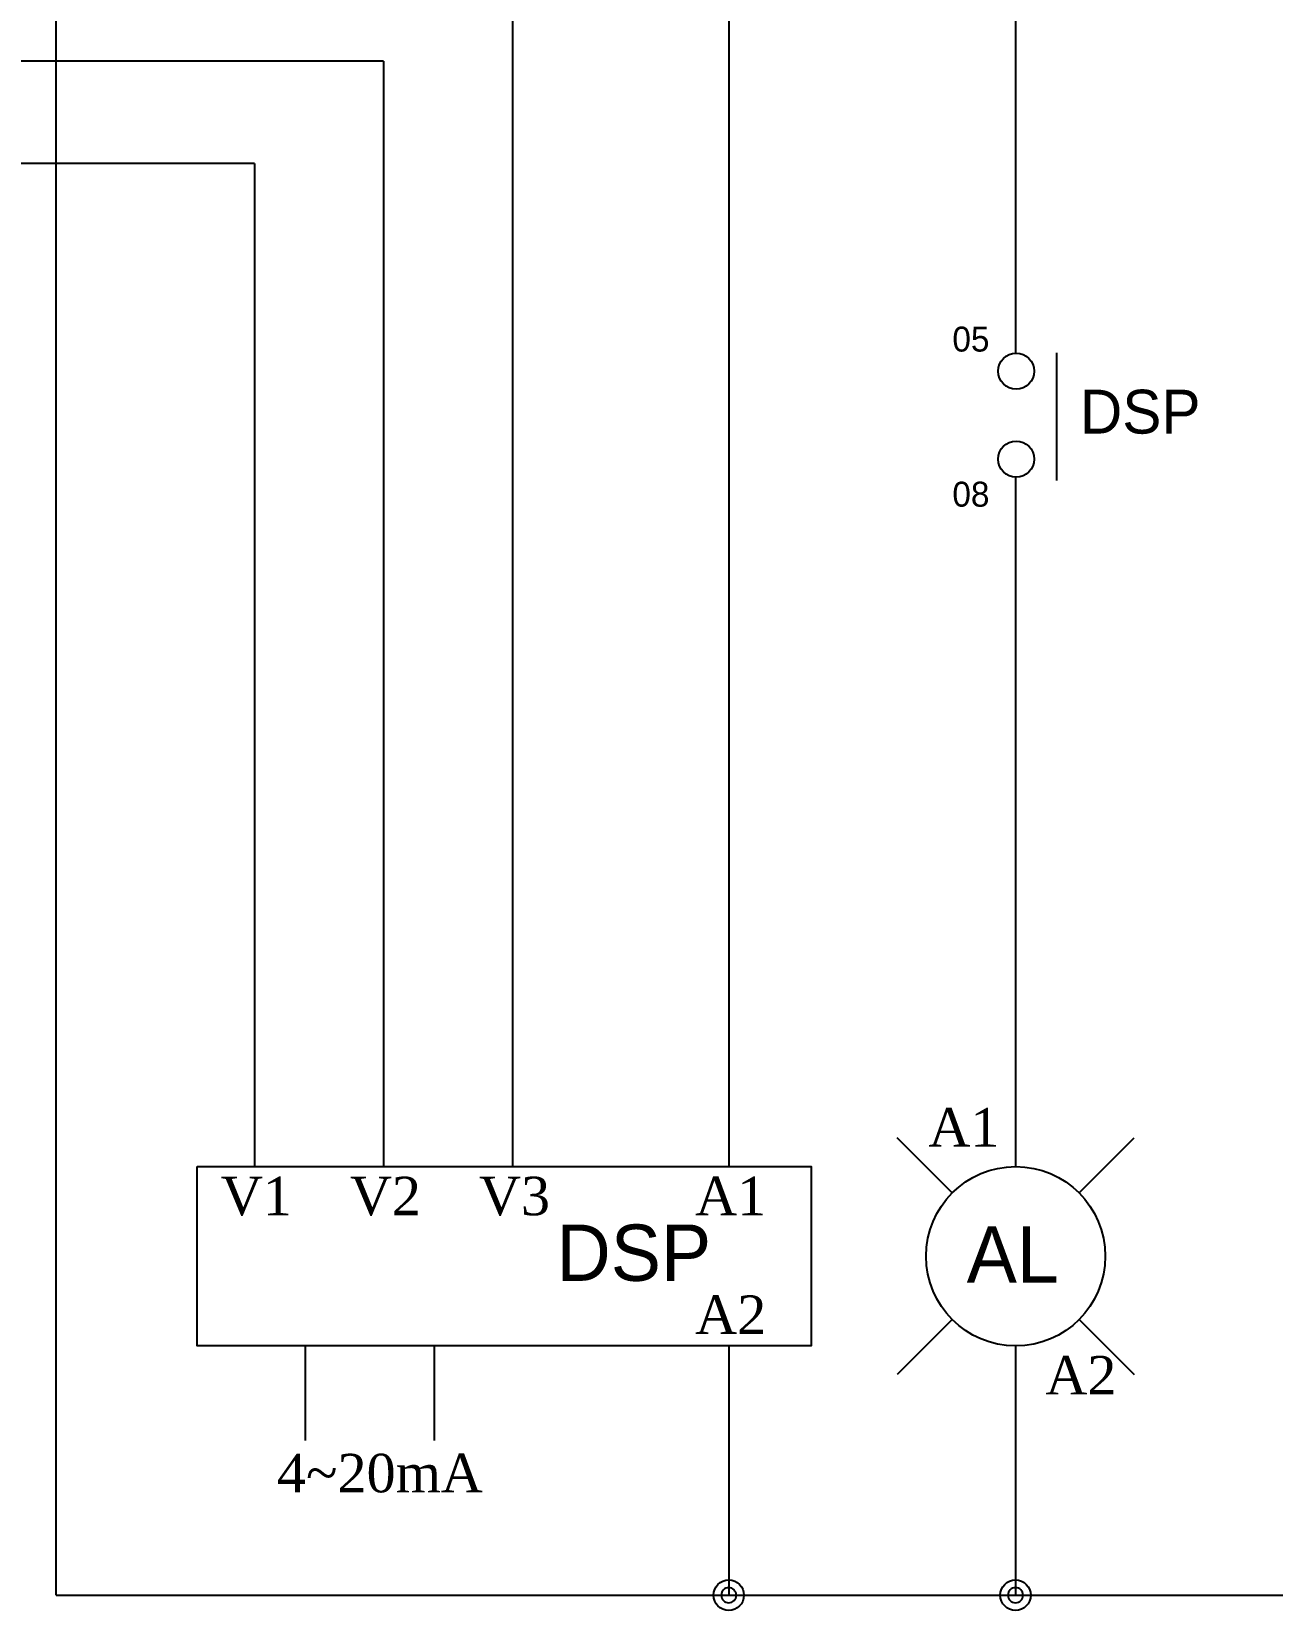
# Model space of a CAD drawing. Header units: millimetres. Extents: x 45 to 885, y 38 to 718.
# Drawn here: x 722.3 to 785.3, y 433.9 to 514 of the extents above; entities that cross this region are included whole.
import ezdxf

# ---------------------------------------------------------------- set-up
doc = ezdxf.new("R2010")
doc.units = ezdxf.units.MM
doc.layers.add('4', color=133, linetype='Continuous')
doc.layers.add('ASHADE', color=7, linetype='Continuous')
doc.styles.add('ghs', font='NGULIM.TTF')
doc.styles.add('HCM', font='batang.ttc')

msp = doc.modelspace()

# ---------------------------------------------------------------- linework, layer by layer
msp.add_lwpolyline([(730.731, 456.448), (761.873, 456.448), (761.873, 447.357), (730.731, 447.357)], close=True)
at = {"layer": '4', "color": 0}
for p, q in [((769.035, 455.117), (766.243, 457.909)), ((775.463, 455.117), (778.255, 457.909)), ((769.035, 448.688), (766.243, 445.897)), ((775.463, 448.688), (778.255, 445.897))]:
    msp.add_line(p, q, dxfattribs=at)
for centre in [(757.693, 434.71), (772.24, 434.71)]:
    msp.add_circle(centre, 0.772, dxfattribs=at)
at = {"layer": 'ASHADE', "ltscale": 2}
for p, q in [((757.693, 531.927), (757.693, 456.448)), ((772.24, 531.927), (772.24, 497.711)), ((723.568, 434.71), (723.568, 525.586)), ((774.322, 497.724), (774.322, 491.256)), ((772.24, 491.421), (772.24, 456.448)), ((757.693, 447.357), (757.693, 434.71)), ((772.24, 447.357), (772.24, 434.71)), ((723.568, 434.71), (805.453, 434.71))]:
    msp.add_line(p, q, dxfattribs=at)
at = {"layer": 'ASHADE', "color": 1, "ltscale": 2}
for p, q in [((746.721, 517.697), (746.721, 456.448)), ((740.173, 512.514), (740.173, 456.448)), ((733.625, 507.331), (733.625, 456.448))]:
    msp.add_line(p, q, dxfattribs=at)
at = {"layer": 'ASHADE', "color": 1, "linetype": 'ByBlock', "lineweight": 25, "ltscale": 2}
for p, q in [((740.173, 512.514), (697.948, 512.514)), ((733.625, 507.331), (697.948, 507.331))]:
    msp.add_line(p, q, dxfattribs=at)
at = {"layer": 'ASHADE', "color": 0, "linetype": 'ByBlock', "lineweight": 25, "ltscale": 2}
msp.add_line((724.371, 507.331), (697.948, 507.331), dxfattribs=at)
at = {"layer": 'ASHADE', "color": 3, "ltscale": 2}
for p, q in [((736.198, 447.357), (736.198, 442.553)), ((742.746, 447.357), (742.746, 442.553))]:
    msp.add_line(p, q, dxfattribs=at)
at = {"layer": 'ASHADE', "ltscale": 2}
for centre, radius in [((772.271, 496.796), 0.915), ((772.271, 492.336), 0.915), ((772.249, 451.903), 4.546)]:
    msp.add_circle(centre, radius, dxfattribs=at)
for centre, start, end in [((757.693, 434.71), 0, 180), ((772.24, 434.71), 0, 180), ((757.693, 434.71), 180, 0), ((772.24, 434.71), 180, 0)]:
    msp.add_arc(centre, 0.381, start, end, dxfattribs=at)

# ---------------------------------------------------------------- texts
at = {"layer": 'ASHADE', "ltscale": 2, "style": 'ghs'}
for s, height, p in [('05', 1.2654, (769.037, 497.787)), ('DSP', 2.2244, (775.51, 493.628)), ('08', 1.2654, (769.037, 489.921)), ('DSP', 2.856, (748.949, 450.654)), ('AL', 2.856, (769.764, 450.562))]:
    msp.add_text(s, height=height, dxfattribs=at).set_placement(p)
at = {"layer": 'ASHADE', "color": 0, "linetype": 'ByBlock', "lineweight": 25, "style": 'HCM'}
for s, p in [('A1', (767.817, 457.465)), ('V1', (731.925, 453.983)), ('V2', (738.473, 453.983)), ('V3', (745.021, 453.983)), ('A1', (755.992, 453.983)), ('A2', (755.992, 447.962)), ('A2', (773.753, 444.892)), ('4~20mA', (734.773, 439.928))]:
    msp.add_text(s, height=1.9534, dxfattribs=at).set_placement(p)

doc.saveas('drawing.dxf')
